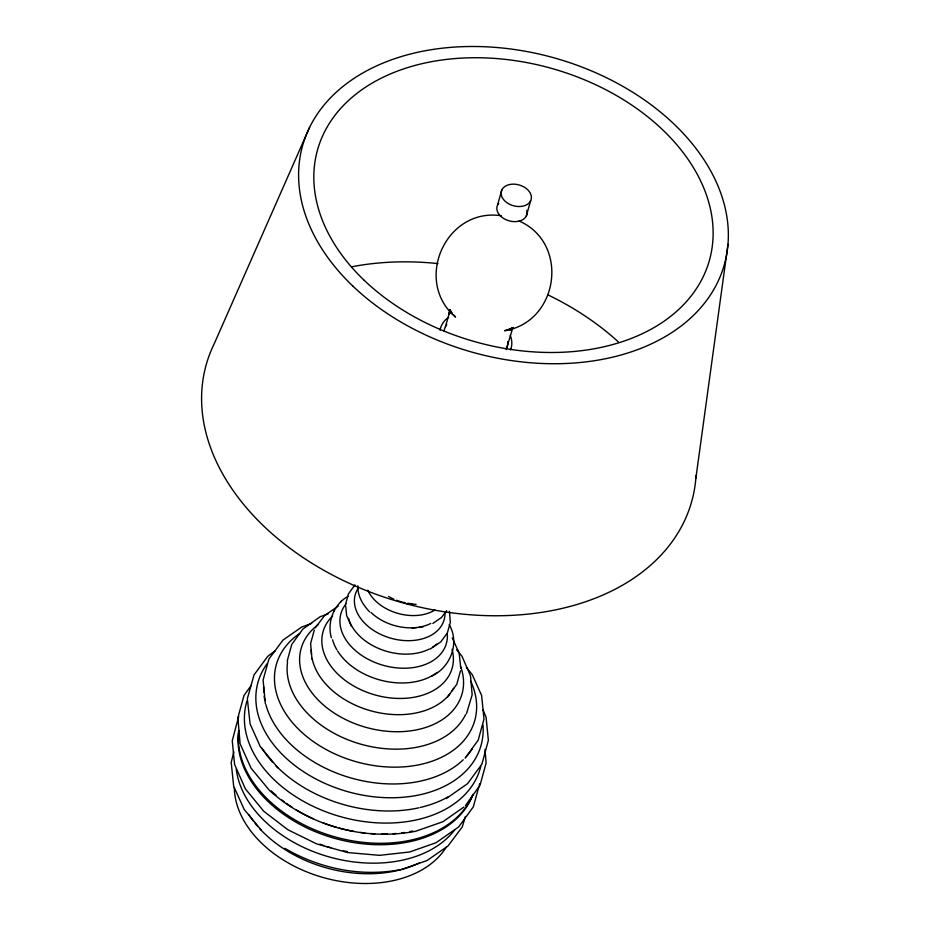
<?xml version="1.0" encoding="UTF-8"?>
<svg xmlns="http://www.w3.org/2000/svg" width="930" height="930" viewBox="0 0 930 930"><rect width="100%" height="100%" fill="white"/><g stroke="black" fill="none" stroke-linecap="round" stroke-linejoin="round"><path stroke-width="1.4" d="M449.597 310.701L448.992 314.375L449.62 312.096M695.861 478.252L727.992 244.265M240.126 743.768L237.882 717.762L243.997 695.512L251.147 685.457M479.392 784.746L479.694 783.606M233.837 751.87L231.198 762.367L233.651 786.152L244.218 809.519L261.4 830.292M287.184 661.079L291.741 644.502L302.855 629.099L320.187 616.695L328.058 613.928M314.305 630.052L310.62 643.49L311.969 659.044M345.844 603.314L348.425 593.956L354.911 584.865M460.49 670.844L456.793 684.271L447.679 696.907M465.407 816.482L462.303 826.851L448.028 845.975L427.033 860.529L401.679 869.434M479.02 786.129L473.312 806.891L458.653 826.944L436.031 842.72L409.665 851.985L379.579 855.333L347.646 852.554L316.653 843.905L287.87 829.746L263.783 811.274L245.392 788.896L234.581 764.425L232.256 740.792L238.696 716.367M445.493 326.57L449.667 311.806M497.573 204.972L501.851 189.859M526.345 215.911L530.623 200.81A15.45 10.776 15.8 0 0 513.174 184.152A15.45 10.776 15.8 0 0 504.909 201.054A15.45 10.776 15.8 0 0 530.623 200.81M506.176 349.668L512.663 328.29M447.365 632.877L450.341 622.391L449.434 611.242M347.971 596.397C333.707 604.279 326.953 622.286 331.336 637.829M309.527 127.503L214.179 343.844A252.204 175.828 15.8 0 0 404.248 603.245A252.204 175.828 15.8 0 0 696.059 475.463M466.5 713.717L472.149 694.838L470.51 675.889L462.012 656.266L456.677 649.814M512.314 328.185L510.791 330.243L513.046 327.581M315.317 627.785L324.675 615.451L338.218 606.151M446.702 610.673L441.436 617.555L432.834 623.437M446.691 633.865L440.785 641.863L430.288 649.012M465.07 758.217L478.229 740.082L483.984 719.064L481.635 695.559L472.266 674.68L466.453 667.38M465.419 805.578L479.996 785.315L486.111 763.077L484.995 749.336M333.626 611.533L334.347 610.557M340.647 602.012L341.322 601.106M512.546 327.523L509.384 329.72L510.651 328.906M275.28 650.768L267.724 656.359L254.018 674.924L247.334 698.721L250.089 723.9L260.307 746.662L277.791 767.808M431.787 676.052C450.504 667.461 459.955 642.793 449.19 624.646M446.272 798.556L467.534 783.665L481.903 764.169L488.366 740.315L486.088 717.286L483.042 709.857M463.861 807.077L442.854 821.748L415.571 831.281C363.979 841.22 308.621 825.689 269.595 790.558L251.088 768.238L240.556 744.767M511.977 328.209L513.372 327.651L504.525 330.766C558.942 322.094 569.881 243.172 519.056 220.98M311.69 623.379L301.657 627.076L282.964 640.119L268.91 659.056L263.097 680.051L265.329 703.592M412.153 628.064L423.173 626.832M400.958 869.538C361.212 877.281 319.653 868.701 284.906 848.358M501.363 215.772C445.912 207.181 412.955 280.976 455.537 317.095L453.828 315.026M406.666 603.582L416.105 604.407M452.108 312.945L449.539 309.841L451.829 313.666L450.248 310.132M369.71 611.917C362.863 605.023 357.48 595.886 357.818 585.877M452.259 637.98L459.118 652.965L460.815 668.379M351.377 626.402L346.634 615.59L345.658 605.663M449.736 309.911L450.26 313.352L449.876 309.527M237.685 718.913L237.801 720.076M460.629 666.519A83.595 58.276 15.8 0 1 364.374 726.9A83.595 58.276 15.8 0 1 318.409 624.495M419.36 862.924A112.414 78.376 15.8 0 1 259.819 828.746M257.889 826.596A112.414 78.376 15.8 0 1 255.145 823.329M253.413 821.12A112.414 78.376 15.8 0 1 248.752 814.389M454.607 830.048A117.878 82.177 15.8 0 1 329.627 857.065A117.878 82.177 15.8 0 1 236.255 769.122M446.516 846.777A112.414 78.376 15.8 0 1 323.768 877.688A112.414 78.376 15.8 0 1 234.29 787.559M347.506 851.624A120.4 83.944 15.8 0 1 343.333 850.811M330.789 847.707A120.4 83.944 15.8 0 1 326.663 846.463M323.931 845.568A120.4 83.944 15.8 0 1 319.885 844.161M437.123 672.39A60.45 42.141 15.8 0 1 337.637 651.07M336.893 649.861A60.45 42.141 15.8 0 1 332.568 639.77M452.05 649.291A67.088 46.767 15.8 0 1 375.22 694.989A67.088 46.767 15.8 0 1 332.661 615.974M447.237 633.26A54.789 38.188 15.8 0 1 382.66 665.148A54.789 38.188 15.8 0 1 346.088 603.779M472.94 794.627A121.737 84.874 15.8 0 1 335.881 838.697A121.737 84.874 15.8 0 1 238.708 730.701M436.763 644.037A50.046 34.887 15.8 0 1 432.706 647.094M429.276 649.059A50.046 34.887 15.8 0 1 348.587 618.357M430.823 623.449A43.164 30.097 15.8 0 1 419.174 627.157M416.582 627.518A43.164 30.097 15.8 0 1 371.058 612.544M480.787 766.46A121.423 84.653 15.8 0 1 341.043 816.807A121.423 84.653 15.8 0 1 246.903 701.197M448.283 796.766A119.459 83.282 15.8 0 1 420.453 807.438M419.023 807.775A119.459 83.282 15.8 0 1 275.815 765.588M272.827 762.402A119.459 83.282 15.8 0 1 261.772 747.929M412.699 831.013A121.807 84.921 15.8 0 1 410.025 831.56M404.538 832.478A121.807 84.921 15.8 0 1 401.748 832.862M396.075 833.466A121.807 84.921 15.8 0 1 393.216 833.687M387.45 833.954A121.807 84.921 15.8 0 1 381.8 834.012M374.778 833.803A121.807 84.921 15.8 0 1 370.512 833.524M364.804 832.966A121.807 84.921 15.8 0 1 360.526 832.431M353.458 831.292A121.807 84.921 15.8 0 1 339.357 828.107M336.555 827.316A121.807 84.921 15.8 0 1 322.838 822.748M313.561 818.9A121.807 84.921 15.8 0 1 295.949 809.681M292.322 807.414A121.807 84.921 15.8 0 1 286.347 803.369M284.022 801.672A121.807 84.921 15.8 0 1 281.744 799.94M276.28 795.487A121.807 84.921 15.8 0 1 271.188 790.872M472.917 794.452A121.807 84.921 15.8 0 1 336.288 837.256A121.807 84.921 15.8 0 1 238.87 730.585M434.915 610.01A40.967 28.563 15.8 0 1 367.757 590.155M472.254 748.894A110.903 77.318 15.8 0 1 466.232 756.683M463.233 759.74A110.903 77.318 15.8 0 1 351.9 778.236A110.903 77.318 15.8 0 1 265.864 704.673M264.864 700.488A110.903 77.318 15.8 0 1 264.155 696.291M263.736 692.083A110.903 77.318 15.8 0 1 263.655 686.561M483.007 725.144A115.901 80.805 15.8 0 1 347.181 791.511A115.901 80.805 15.8 0 1 267.224 663.602M412.257 603.768A39.56 27.586 15.8 0 1 407.898 603.268M405.201 602.779A39.56 27.586 15.8 0 1 396.505 600.245M393.797 599.129A39.56 27.586 15.8 0 1 388.612 596.49M470.754 681.225A103.079 71.866 15.8 0 1 425.033 763.356A103.079 71.866 15.8 0 1 296.949 727.609A103.079 71.866 15.8 0 1 299.669 633.493M465.558 714.635A93.36 65.088 15.8 0 1 359.445 743.768A93.36 65.088 15.8 0 1 287.556 662.055M453.573 688.246A74.772 52.127 15.8 0 1 452.178 690.641M449.725 694.094A74.772 52.127 15.8 0 1 372.674 711.322A74.772 52.127 15.8 0 1 312.096 658.405M311.457 654.15A74.772 52.127 15.8 0 1 311.259 649.931M444.959 612.649A46.186 32.201 15.8 0 1 391.146 638.294A46.186 32.201 15.8 0 1 358.097 588.411M440.064 330.231A36.689 25.575 15.8 0 1 448.62 317.246M510.314 335.486A36.689 25.575 15.8 0 1 510.535 349.889M351.645 266.817A236.662 164.994 15.8 0 1 437.984 263.597M547.549 294.694A236.662 164.994 15.8 0 1 618.334 341.891M444.063 331.115A32.596 22.727 15.8 0 1 446.714 324.489M507.768 341.531A32.596 22.727 15.8 0 1 506.652 348.576M526.81 210.308A15.45 10.776 15.8 0 1 509.756 221.003A15.45 10.776 15.8 0 1 498.631 203.356M364.269 280.372A203.565 141.918 15.8 0 0 702.964 277.221A203.565 141.918 15.8 0 0 473.184 57.741A203.565 141.918 15.8 0 0 364.269 280.372M352.877 286.115A219.096 152.753 15.8 0 0 717.414 282.72A219.096 152.753 15.8 0 0 470.115 46.5A219.096 152.753 15.8 0 0 352.877 286.115"/></g></svg>
